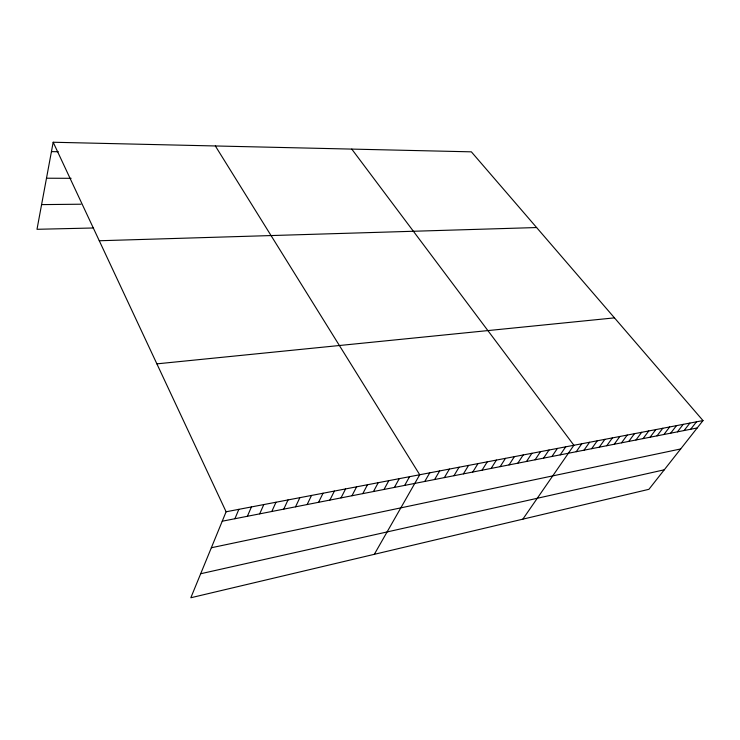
<?xml version="1.0" encoding="UTF-8"?>
<svg xmlns="http://www.w3.org/2000/svg" width="740" height="740" viewBox="0 0 740 740"><rect width="100%" height="100%" fill="white"/><g stroke="black" fill="none" stroke-linecap="round" stroke-linejoin="round"><path stroke-width="1.11" d="M53.178 142.246L226.107 511.775L190.828 597.754L648.915 489.316L703 420.579L471.362 151.839L53.178 142.246L37 229.298L93.536 227.985M234.904 518.731L238.854 509.342M247.382 516.279L251.415 506.937M259.685 513.865L263.792 504.569M271.802 511.479L275.992 502.238M283.753 509.138L288.008 499.935M295.528 506.826L299.857 497.678M307.137 504.551L311.531 495.439M318.579 502.303L323.038 493.238M329.874 500.083L334.387 491.073M341.001 497.9L345.58 488.927M351.972 495.745L356.615 486.818M362.804 493.617L367.493 484.737M373.478 491.526L378.223 482.684M384.014 489.454L388.815 480.658M394.411 487.41L399.258 478.66M404.66 485.403L409.562 476.69M374.32 554.316L419.728 474.747L215.349 145.965M424.769 481.453L429.755 472.832M434.621 479.52L439.653 470.936M444.352 477.605L449.421 469.068M453.953 475.727L459.059 467.227M463.425 473.859L468.577 465.404M472.786 472.028L477.975 463.61M482.027 470.214L487.253 461.834M491.147 468.42L496.411 460.086M500.157 466.653L505.457 458.356M509.055 464.905L514.383 456.645M517.843 463.185L523.199 454.961M526.519 461.473L531.912 453.296M535.094 459.79L540.515 451.65M543.567 458.134L549.015 450.022M551.929 456.488L557.405 448.421M560.199 454.869L565.702 446.831M522.847 519.156L573.889 445.267L351.759 149.092M576.229 451.714L581.77 443.76M583.99 450.197L589.558 442.27M591.676 448.69L597.263 440.8M599.261 447.2L604.876 439.347M606.772 445.721L612.396 437.904M614.191 444.268L619.843 436.48M621.526 442.825L627.196 435.074M628.787 441.401L634.467 433.686M635.965 439.995L641.663 432.308M643.069 438.598L648.777 430.948M650.09 437.22L655.816 429.598M657.037 435.851L662.781 428.266M663.91 434.51L669.663 426.952M670.699 433.168L676.471 425.648M677.433 431.855L683.214 424.362M684.084 430.541L689.884 423.086M690.67 429.256L696.479 421.828M200.679 573.74L664.27 469.808M211.344 547.748L680.671 448.958M222.231 521.219L697.182 427.97M226.107 511.775L703 420.579M156.88 363.858L614.477 317.867M99.271 240.75L536.611 227.541M41.588 204.61L80.956 204.212M46.49 178.22L71.123 178.312M51.439 151.626L58.321 151.746"/></g></svg>
